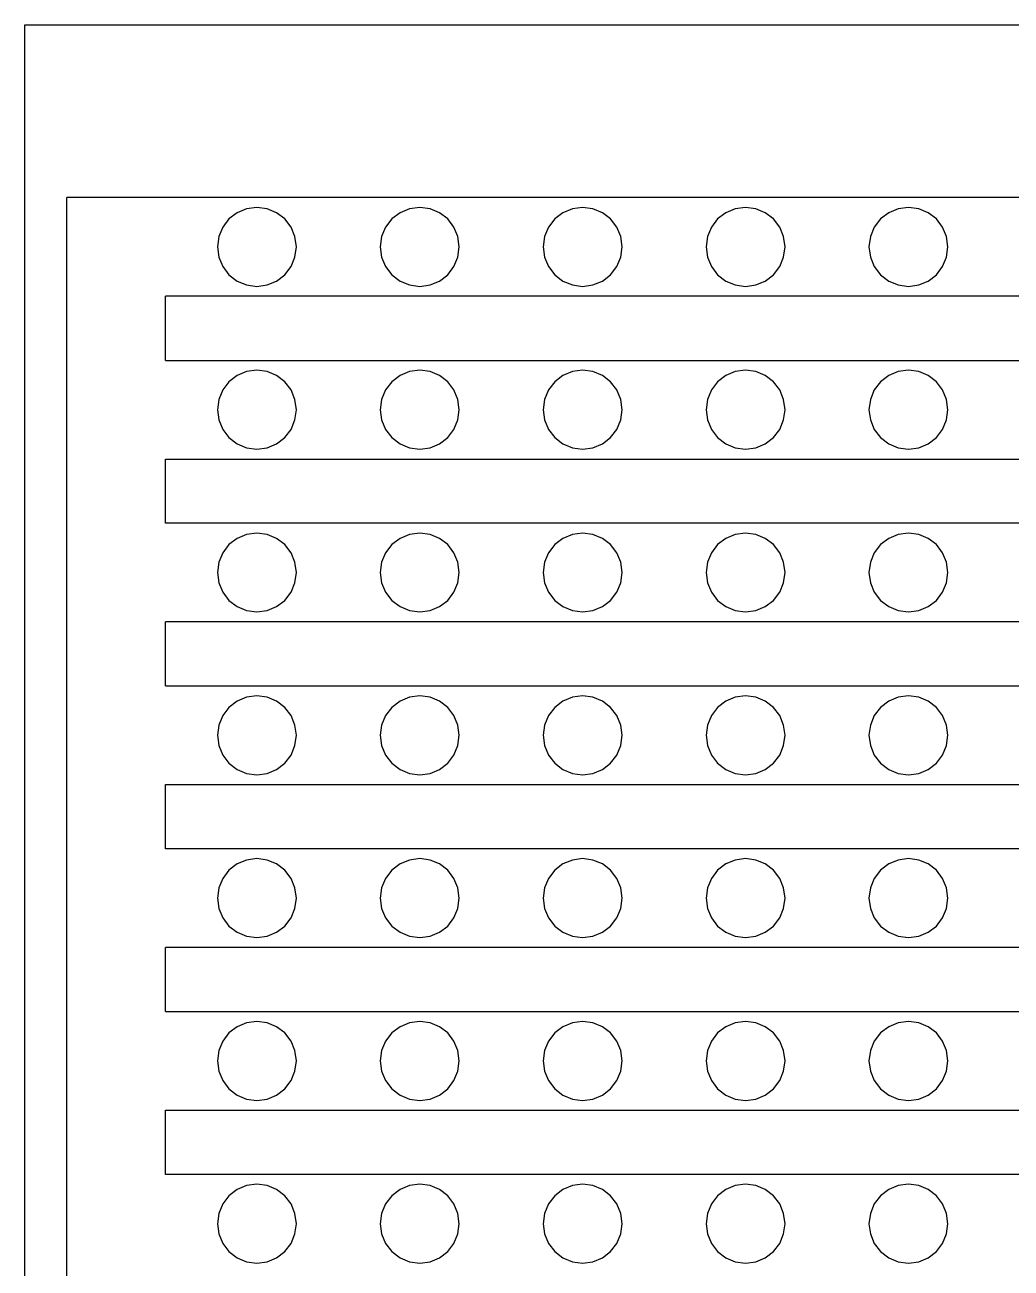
# Model space of a CAD drawing. Header units: metres. Extents: x 20 to 460, y 20 to 440.
# Drawn here: x 250 to 349.9, y 314 to 440 of the extents above; entities that cross this region are included whole.
import ezdxf

# ---------------------------------------------------------------- set-up
doc = ezdxf.new("R2010")
doc.units = ezdxf.units.M

msp = doc.modelspace()

# ---------------------------------------------------------------- linework, layer by layer
at = {"layer": 'Layer0'}
for p, q in [((250, 440), (460, 440)), ((250, 235.25), (250, 440)), ((264.25, 422.5), (254.25, 422.5)), ((254.25, 238.25), (254.25, 422.5)), ((455.75, 422.5), (264.25, 422.5)), ((271.5, 420.96), (270.67, 420.33)), ((272.46, 421.36), (271.5, 420.96)), ((273.5, 421.5), (272.46, 421.36)), ((274.54, 421.36), (273.5, 421.5)), ((275.5, 420.96), (274.54, 421.36)), ((276.33, 420.33), (275.5, 420.96)), ((288, 420.96), (287.17, 420.33)), ((288.96, 421.36), (288, 420.96)), ((290, 421.5), (288.96, 421.36)), ((291.04, 421.36), (290, 421.5)), ((292, 420.96), (291.04, 421.36)), ((292.83, 420.33), (292, 420.96)), ((304.5, 420.96), (303.67, 420.33)), ((305.46, 421.36), (304.5, 420.96)), ((306.5, 421.5), (305.46, 421.36)), ((307.54, 421.36), (306.5, 421.5)), ((308.5, 420.96), (307.54, 421.36)), ((309.33, 420.33), (308.5, 420.96)), ((321, 420.96), (320.17, 420.33)), ((321.96, 421.36), (321, 420.96)), ((323, 421.5), (321.96, 421.36)), ((324.04, 421.36), (323, 421.5)), ((325, 420.96), (324.04, 421.36)), ((325.83, 420.33), (325, 420.96)), ((337.5, 420.96), (336.67, 420.33)), ((338.46, 421.36), (337.5, 420.96)), ((339.5, 421.5), (338.46, 421.36)), ((340.54, 421.36), (339.5, 421.5)), ((341.5, 420.96), (340.54, 421.36)), ((342.33, 420.33), (341.5, 420.96)), ((270.67, 420.33), (270.04, 419.5)), ((276.96, 419.5), (276.33, 420.33)), ((287.17, 420.33), (286.54, 419.5)), ((293.46, 419.5), (292.83, 420.33)), ((303.67, 420.33), (303.04, 419.5)), ((309.96, 419.5), (309.33, 420.33)), ((320.17, 420.33), (319.54, 419.5)), ((326.46, 419.5), (325.83, 420.33)), ((336.67, 420.33), (336.04, 419.5)), ((342.96, 419.5), (342.33, 420.33)), ((269.64, 418.54), (269.5, 417.5)), ((270.04, 419.5), (269.64, 418.54)), ((277.36, 418.54), (276.96, 419.5)), ((277.5, 417.5), (277.36, 418.54)), ((286.14, 418.54), (286, 417.5)), ((286.54, 419.5), (286.14, 418.54)), ((293.86, 418.54), (293.46, 419.5)), ((294, 417.5), (293.86, 418.54)), ((302.64, 418.54), (302.5, 417.5)), ((303.04, 419.5), (302.64, 418.54)), ((310.36, 418.54), (309.96, 419.5)), ((310.5, 417.5), (310.36, 418.54)), ((319.14, 418.54), (319, 417.5)), ((319.54, 419.5), (319.14, 418.54)), ((326.86, 418.54), (326.46, 419.5)), ((327, 417.5), (326.86, 418.54)), ((335.64, 418.54), (335.5, 417.5)), ((336.04, 419.5), (335.64, 418.54)), ((343.36, 418.54), (342.96, 419.5)), ((343.5, 417.5), (343.36, 418.54)), ((269.5, 417.5), (269.64, 416.46)), ((277.36, 416.46), (277.5, 417.5)), ((286, 417.5), (286.14, 416.46)), ((293.86, 416.46), (294, 417.5)), ((302.5, 417.5), (302.64, 416.46)), ((310.36, 416.46), (310.5, 417.5)), ((319, 417.5), (319.14, 416.46)), ((326.86, 416.46), (327, 417.5)), ((335.5, 417.5), (335.64, 416.46)), ((343.36, 416.46), (343.5, 417.5)), ((269.64, 416.46), (270.04, 415.5)), ((276.96, 415.5), (277.36, 416.46)), ((286.14, 416.46), (286.54, 415.5)), ((293.46, 415.5), (293.86, 416.46)), ((302.64, 416.46), (303.04, 415.5)), ((309.96, 415.5), (310.36, 416.46)), ((319.14, 416.46), (319.54, 415.5)), ((326.46, 415.5), (326.86, 416.46)), ((335.64, 416.46), (336.04, 415.5)), ((342.96, 415.5), (343.36, 416.46)), ((270.04, 415.5), (270.67, 414.67)), ((270.67, 414.67), (271.5, 414.04)), ((275.5, 414.04), (276.33, 414.67)), ((276.33, 414.67), (276.96, 415.5)), ((286.54, 415.5), (287.17, 414.67)), ((287.17, 414.67), (288, 414.04)), ((292, 414.04), (292.83, 414.67)), ((292.83, 414.67), (293.46, 415.5)), ((303.04, 415.5), (303.67, 414.67)), ((303.67, 414.67), (304.5, 414.04)), ((308.5, 414.04), (309.33, 414.67)), ((309.33, 414.67), (309.96, 415.5)), ((319.54, 415.5), (320.17, 414.67)), ((320.17, 414.67), (321, 414.04)), ((325, 414.04), (325.83, 414.67)), ((325.83, 414.67), (326.46, 415.5)), ((336.04, 415.5), (336.67, 414.67)), ((336.67, 414.67), (337.5, 414.04)), ((341.5, 414.04), (342.33, 414.67)), ((342.33, 414.67), (342.96, 415.5)), ((271.5, 414.04), (272.46, 413.64)), ((272.46, 413.64), (273.5, 413.5)), ((273.5, 413.5), (274.54, 413.64)), ((274.54, 413.64), (275.5, 414.04)), ((288, 414.04), (288.96, 413.64)), ((288.96, 413.64), (290, 413.5)), ((290, 413.5), (291.04, 413.64)), ((291.04, 413.64), (292, 414.04)), ((304.5, 414.04), (305.46, 413.64)), ((305.46, 413.64), (306.5, 413.5)), ((306.5, 413.5), (307.54, 413.64)), ((307.54, 413.64), (308.5, 414.04)), ((321, 414.04), (321.96, 413.64)), ((321.96, 413.64), (323, 413.5)), ((323, 413.5), (324.04, 413.64)), ((324.04, 413.64), (325, 414.04)), ((337.5, 414.04), (338.46, 413.64)), ((338.46, 413.64), (339.5, 413.5)), ((339.5, 413.5), (340.54, 413.64)), ((340.54, 413.64), (341.5, 414.04)), ((445.75, 412.5), (264.25, 412.5)), ((264.25, 406), (264.25, 412.5)), ((264.25, 406), (445.75, 406)), ((271.5, 404.46), (270.67, 403.83)), ((272.46, 404.86), (271.5, 404.46)), ((273.5, 405), (272.46, 404.86)), ((274.54, 404.86), (273.5, 405)), ((275.5, 404.46), (274.54, 404.86)), ((276.33, 403.83), (275.5, 404.46)), ((288, 404.46), (287.17, 403.83)), ((288.96, 404.86), (288, 404.46)), ((290, 405), (288.96, 404.86)), ((291.04, 404.86), (290, 405)), ((292, 404.46), (291.04, 404.86)), ((292.83, 403.83), (292, 404.46)), ((304.5, 404.46), (303.67, 403.83)), ((305.46, 404.86), (304.5, 404.46)), ((306.5, 405), (305.46, 404.86)), ((307.54, 404.86), (306.5, 405)), ((308.5, 404.46), (307.54, 404.86)), ((309.33, 403.83), (308.5, 404.46)), ((321, 404.46), (320.17, 403.83)), ((321.96, 404.86), (321, 404.46)), ((323, 405), (321.96, 404.86)), ((324.04, 404.86), (323, 405)), ((325, 404.46), (324.04, 404.86)), ((325.83, 403.83), (325, 404.46)), ((337.5, 404.46), (336.67, 403.83)), ((338.46, 404.86), (337.5, 404.46)), ((339.5, 405), (338.46, 404.86)), ((340.54, 404.86), (339.5, 405)), ((341.5, 404.46), (340.54, 404.86)), ((342.33, 403.83), (341.5, 404.46)), ((270.67, 403.83), (270.04, 403)), ((276.96, 403), (276.33, 403.83)), ((287.17, 403.83), (286.54, 403)), ((293.46, 403), (292.83, 403.83)), ((303.67, 403.83), (303.04, 403)), ((309.96, 403), (309.33, 403.83)), ((320.17, 403.83), (319.54, 403)), ((326.46, 403), (325.83, 403.83)), ((336.67, 403.83), (336.04, 403)), ((342.96, 403), (342.33, 403.83)), ((269.64, 402.04), (269.5, 401)), ((270.04, 403), (269.64, 402.04)), ((277.36, 402.04), (276.96, 403)), ((277.5, 401), (277.36, 402.04)), ((286.14, 402.04), (286, 401)), ((286.54, 403), (286.14, 402.04)), ((293.86, 402.04), (293.46, 403)), ((294, 401), (293.86, 402.04)), ((302.64, 402.04), (302.5, 401)), ((303.04, 403), (302.64, 402.04)), ((310.36, 402.04), (309.96, 403)), ((310.5, 401), (310.36, 402.04)), ((319.14, 402.04), (319, 401)), ((319.54, 403), (319.14, 402.04)), ((326.86, 402.04), (326.46, 403)), ((327, 401), (326.86, 402.04)), ((335.64, 402.04), (335.5, 401)), ((336.04, 403), (335.64, 402.04)), ((343.36, 402.04), (342.96, 403)), ((343.5, 401), (343.36, 402.04)), ((269.5, 401), (269.64, 399.96)), ((277.36, 399.96), (277.5, 401)), ((286, 401), (286.14, 399.96)), ((293.86, 399.96), (294, 401)), ((302.5, 401), (302.64, 399.96)), ((310.36, 399.96), (310.5, 401)), ((319, 401), (319.14, 399.96)), ((326.86, 399.96), (327, 401)), ((335.5, 401), (335.64, 399.96)), ((343.36, 399.96), (343.5, 401)), ((269.64, 399.96), (270.04, 399)), ((276.96, 399), (277.36, 399.96)), ((286.14, 399.96), (286.54, 399)), ((293.46, 399), (293.86, 399.96)), ((302.64, 399.96), (303.04, 399)), ((309.96, 399), (310.36, 399.96)), ((319.14, 399.96), (319.54, 399)), ((326.46, 399), (326.86, 399.96)), ((335.64, 399.96), (336.04, 399)), ((342.96, 399), (343.36, 399.96)), ((270.04, 399), (270.67, 398.17)), ((270.67, 398.17), (271.5, 397.54)), ((275.5, 397.54), (276.33, 398.17)), ((276.33, 398.17), (276.96, 399)), ((286.54, 399), (287.17, 398.17)), ((287.17, 398.17), (288, 397.54)), ((292, 397.54), (292.83, 398.17)), ((292.83, 398.17), (293.46, 399)), ((303.04, 399), (303.67, 398.17)), ((303.67, 398.17), (304.5, 397.54)), ((308.5, 397.54), (309.33, 398.17)), ((309.33, 398.17), (309.96, 399)), ((319.54, 399), (320.17, 398.17)), ((320.17, 398.17), (321, 397.54)), ((325, 397.54), (325.83, 398.17)), ((325.83, 398.17), (326.46, 399)), ((336.04, 399), (336.67, 398.17)), ((336.67, 398.17), (337.5, 397.54)), ((341.5, 397.54), (342.33, 398.17)), ((342.33, 398.17), (342.96, 399)), ((271.5, 397.54), (272.46, 397.14)), ((272.46, 397.14), (273.5, 397)), ((273.5, 397), (274.54, 397.14)), ((274.54, 397.14), (275.5, 397.54)), ((288, 397.54), (288.96, 397.14)), ((288.96, 397.14), (290, 397)), ((290, 397), (291.04, 397.14)), ((291.04, 397.14), (292, 397.54)), ((304.5, 397.54), (305.46, 397.14)), ((305.46, 397.14), (306.5, 397)), ((306.5, 397), (307.54, 397.14)), ((307.54, 397.14), (308.5, 397.54)), ((321, 397.54), (321.96, 397.14)), ((321.96, 397.14), (323, 397)), ((323, 397), (324.04, 397.14)), ((324.04, 397.14), (325, 397.54)), ((337.5, 397.54), (338.46, 397.14)), ((338.46, 397.14), (339.5, 397)), ((339.5, 397), (340.54, 397.14)), ((340.54, 397.14), (341.5, 397.54)), ((264.25, 396), (455.75, 396)), ((264.25, 389.5), (264.25, 396)), ((455.75, 389.5), (264.25, 389.5)), ((272.46, 388.36), (271.5, 387.96)), ((273.5, 388.5), (272.46, 388.36)), ((274.54, 388.36), (273.5, 388.5)), ((275.5, 387.96), (274.54, 388.36)), ((288.96, 388.36), (288, 387.96)), ((290, 388.5), (288.96, 388.36)), ((291.04, 388.36), (290, 388.5)), ((292, 387.96), (291.04, 388.36)), ((305.46, 388.36), (304.5, 387.96)), ((306.5, 388.5), (305.46, 388.36)), ((307.54, 388.36), (306.5, 388.5)), ((308.5, 387.96), (307.54, 388.36)), ((321.96, 388.36), (321, 387.96)), ((323, 388.5), (321.96, 388.36)), ((324.04, 388.36), (323, 388.5)), ((325, 387.96), (324.04, 388.36)), ((338.46, 388.36), (337.5, 387.96)), ((339.5, 388.5), (338.46, 388.36)), ((340.54, 388.36), (339.5, 388.5)), ((341.5, 387.96), (340.54, 388.36)), ((270.67, 387.33), (270.04, 386.5)), ((271.5, 387.96), (270.67, 387.33)), ((276.33, 387.33), (275.5, 387.96)), ((276.96, 386.5), (276.33, 387.33)), ((287.17, 387.33), (286.54, 386.5)), ((288, 387.96), (287.17, 387.33)), ((292.83, 387.33), (292, 387.96)), ((293.46, 386.5), (292.83, 387.33)), ((303.67, 387.33), (303.04, 386.5)), ((304.5, 387.96), (303.67, 387.33)), ((309.33, 387.33), (308.5, 387.96)), ((309.96, 386.5), (309.33, 387.33)), ((320.17, 387.33), (319.54, 386.5)), ((321, 387.96), (320.17, 387.33)), ((325.83, 387.33), (325, 387.96)), ((326.46, 386.5), (325.83, 387.33)), ((336.67, 387.33), (336.04, 386.5)), ((337.5, 387.96), (336.67, 387.33)), ((342.33, 387.33), (341.5, 387.96)), ((342.96, 386.5), (342.33, 387.33)), ((270.04, 386.5), (269.64, 385.54)), ((277.36, 385.54), (276.96, 386.5)), ((286.54, 386.5), (286.14, 385.54)), ((293.86, 385.54), (293.46, 386.5)), ((303.04, 386.5), (302.64, 385.54)), ((310.36, 385.54), (309.96, 386.5)), ((319.54, 386.5), (319.14, 385.54)), ((326.86, 385.54), (326.46, 386.5)), ((336.04, 386.5), (335.64, 385.54)), ((343.36, 385.54), (342.96, 386.5)), ((269.64, 385.54), (269.5, 384.5)), ((269.5, 384.5), (269.64, 383.46)), ((277.5, 384.5), (277.36, 385.54)), ((277.36, 383.46), (277.5, 384.5)), ((286.14, 385.54), (286, 384.5)), ((286, 384.5), (286.14, 383.46)), ((294, 384.5), (293.86, 385.54)), ((293.86, 383.46), (294, 384.5)), ((302.64, 385.54), (302.5, 384.5)), ((302.5, 384.5), (302.64, 383.46)), ((310.5, 384.5), (310.36, 385.54)), ((310.36, 383.46), (310.5, 384.5)), ((319.14, 385.54), (319, 384.5)), ((319, 384.5), (319.14, 383.46)), ((327, 384.5), (326.86, 385.54)), ((326.86, 383.46), (327, 384.5)), ((335.64, 385.54), (335.5, 384.5)), ((335.5, 384.5), (335.64, 383.46)), ((343.5, 384.5), (343.36, 385.54)), ((343.36, 383.46), (343.5, 384.5)), ((269.64, 383.46), (270.04, 382.5)), ((276.96, 382.5), (277.36, 383.46)), ((286.14, 383.46), (286.54, 382.5)), ((293.46, 382.5), (293.86, 383.46)), ((302.64, 383.46), (303.04, 382.5)), ((309.96, 382.5), (310.36, 383.46)), ((319.14, 383.46), (319.54, 382.5)), ((326.46, 382.5), (326.86, 383.46)), ((335.64, 383.46), (336.04, 382.5)), ((342.96, 382.5), (343.36, 383.46)), ((270.04, 382.5), (270.67, 381.67)), ((276.33, 381.67), (276.96, 382.5)), ((286.54, 382.5), (287.17, 381.67)), ((292.83, 381.67), (293.46, 382.5)), ((303.04, 382.5), (303.67, 381.67)), ((309.33, 381.67), (309.96, 382.5)), ((319.54, 382.5), (320.17, 381.67)), ((325.83, 381.67), (326.46, 382.5)), ((336.04, 382.5), (336.67, 381.67)), ((342.33, 381.67), (342.96, 382.5)), ((270.67, 381.67), (271.5, 381.04)), ((271.5, 381.04), (272.46, 380.64)), ((272.46, 380.64), (273.5, 380.5)), ((273.5, 380.5), (274.54, 380.64)), ((274.54, 380.64), (275.5, 381.04)), ((275.5, 381.04), (276.33, 381.67)), ((287.17, 381.67), (288, 381.04)), ((288, 381.04), (288.96, 380.64)), ((288.96, 380.64), (290, 380.5)), ((290, 380.5), (291.04, 380.64)), ((291.04, 380.64), (292, 381.04)), ((292, 381.04), (292.83, 381.67)), ((303.67, 381.67), (304.5, 381.04)), ((304.5, 381.04), (305.46, 380.64)), ((305.46, 380.64), (306.5, 380.5)), ((306.5, 380.5), (307.54, 380.64)), ((307.54, 380.64), (308.5, 381.04)), ((308.5, 381.04), (309.33, 381.67)), ((320.17, 381.67), (321, 381.04)), ((321, 381.04), (321.96, 380.64)), ((321.96, 380.64), (323, 380.5)), ((323, 380.5), (324.04, 380.64)), ((324.04, 380.64), (325, 381.04)), ((325, 381.04), (325.83, 381.67)), ((336.67, 381.67), (337.5, 381.04)), ((337.5, 381.04), (338.46, 380.64)), ((338.46, 380.64), (339.5, 380.5)), ((339.5, 380.5), (340.54, 380.64)), ((340.54, 380.64), (341.5, 381.04)), ((341.5, 381.04), (342.33, 381.67)), ((445.75, 379.5), (264.25, 379.5)), ((264.25, 373), (264.25, 379.5)), ((264.25, 373), (445.75, 373)), ((272.46, 371.86), (271.5, 371.46)), ((273.5, 372), (272.46, 371.86)), ((274.54, 371.86), (273.5, 372)), ((275.5, 371.46), (274.54, 371.86)), ((288.96, 371.86), (288, 371.46)), ((290, 372), (288.96, 371.86)), ((291.04, 371.86), (290, 372)), ((292, 371.46), (291.04, 371.86)), ((305.46, 371.86), (304.5, 371.46)), ((306.5, 372), (305.46, 371.86)), ((307.54, 371.86), (306.5, 372)), ((308.5, 371.46), (307.54, 371.86)), ((321.96, 371.86), (321, 371.46)), ((323, 372), (321.96, 371.86)), ((324.04, 371.86), (323, 372)), ((325, 371.46), (324.04, 371.86)), ((338.46, 371.86), (337.5, 371.46)), ((339.5, 372), (338.46, 371.86)), ((340.54, 371.86), (339.5, 372)), ((341.5, 371.46), (340.54, 371.86)), ((270.67, 370.83), (270.04, 370)), ((271.5, 371.46), (270.67, 370.83)), ((276.33, 370.83), (275.5, 371.46)), ((276.96, 370), (276.33, 370.83)), ((287.17, 370.83), (286.54, 370)), ((288, 371.46), (287.17, 370.83)), ((292.83, 370.83), (292, 371.46)), ((293.46, 370), (292.83, 370.83)), ((303.67, 370.83), (303.04, 370)), ((304.5, 371.46), (303.67, 370.83)), ((309.33, 370.83), (308.5, 371.46)), ((309.96, 370), (309.33, 370.83)), ((320.17, 370.83), (319.54, 370)), ((321, 371.46), (320.17, 370.83)), ((325.83, 370.83), (325, 371.46)), ((326.46, 370), (325.83, 370.83)), ((336.67, 370.83), (336.04, 370)), ((337.5, 371.46), (336.67, 370.83)), ((342.33, 370.83), (341.5, 371.46)), ((342.96, 370), (342.33, 370.83)), ((270.04, 370), (269.64, 369.04)), ((277.36, 369.04), (276.96, 370)), ((286.54, 370), (286.14, 369.04)), ((293.86, 369.04), (293.46, 370)), ((303.04, 370), (302.64, 369.04)), ((310.36, 369.04), (309.96, 370)), ((319.54, 370), (319.14, 369.04)), ((326.86, 369.04), (326.46, 370)), ((336.04, 370), (335.64, 369.04)), ((343.36, 369.04), (342.96, 370)), ((269.64, 369.04), (269.5, 368)), ((269.5, 368), (269.64, 366.96)), ((277.5, 368), (277.36, 369.04)), ((277.36, 366.96), (277.5, 368)), ((286.14, 369.04), (286, 368)), ((286, 368), (286.14, 366.96)), ((294, 368), (293.86, 369.04)), ((293.86, 366.96), (294, 368)), ((302.64, 369.04), (302.5, 368)), ((302.5, 368), (302.64, 366.96)), ((310.5, 368), (310.36, 369.04)), ((310.36, 366.96), (310.5, 368)), ((319.14, 369.04), (319, 368)), ((319, 368), (319.14, 366.96)), ((327, 368), (326.86, 369.04)), ((326.86, 366.96), (327, 368)), ((335.64, 369.04), (335.5, 368)), ((335.5, 368), (335.64, 366.96)), ((343.5, 368), (343.36, 369.04)), ((343.36, 366.96), (343.5, 368)), ((269.64, 366.96), (270.04, 366)), ((276.96, 366), (277.36, 366.96)), ((286.14, 366.96), (286.54, 366)), ((293.46, 366), (293.86, 366.96)), ((302.64, 366.96), (303.04, 366)), ((309.96, 366), (310.36, 366.96)), ((319.14, 366.96), (319.54, 366)), ((326.46, 366), (326.86, 366.96)), ((335.64, 366.96), (336.04, 366)), ((342.96, 366), (343.36, 366.96)), ((270.04, 366), (270.67, 365.17)), ((276.33, 365.17), (276.96, 366)), ((286.54, 366), (287.17, 365.17)), ((292.83, 365.17), (293.46, 366)), ((303.04, 366), (303.67, 365.17)), ((309.33, 365.17), (309.96, 366)), ((319.54, 366), (320.17, 365.17)), ((325.83, 365.17), (326.46, 366)), ((336.04, 366), (336.67, 365.17)), ((342.33, 365.17), (342.96, 366)), ((270.67, 365.17), (271.5, 364.54)), ((271.5, 364.54), (272.46, 364.14)), ((274.54, 364.14), (275.5, 364.54)), ((275.5, 364.54), (276.33, 365.17)), ((287.17, 365.17), (288, 364.54)), ((288, 364.54), (288.96, 364.14)), ((291.04, 364.14), (292, 364.54)), ((292, 364.54), (292.83, 365.17)), ((303.67, 365.17), (304.5, 364.54)), ((304.5, 364.54), (305.46, 364.14)), ((307.54, 364.14), (308.5, 364.54)), ((308.5, 364.54), (309.33, 365.17)), ((320.17, 365.17), (321, 364.54)), ((321, 364.54), (321.96, 364.14)), ((324.04, 364.14), (325, 364.54)), ((325, 364.54), (325.83, 365.17)), ((336.67, 365.17), (337.5, 364.54)), ((337.5, 364.54), (338.46, 364.14)), ((340.54, 364.14), (341.5, 364.54)), ((341.5, 364.54), (342.33, 365.17)), ((264.25, 363), (455.75, 363)), ((264.25, 356.5), (264.25, 363)), ((272.46, 364.14), (273.5, 364)), ((273.5, 364), (274.54, 364.14)), ((288.96, 364.14), (290, 364)), ((290, 364), (291.04, 364.14)), ((305.46, 364.14), (306.5, 364)), ((306.5, 364), (307.54, 364.14)), ((321.96, 364.14), (323, 364)), ((323, 364), (324.04, 364.14)), ((338.46, 364.14), (339.5, 364)), ((339.5, 364), (340.54, 364.14)), ((455.75, 356.5), (264.25, 356.5)), ((272.46, 355.36), (271.5, 354.96)), ((273.5, 355.5), (272.46, 355.36)), ((274.54, 355.36), (273.5, 355.5)), ((275.5, 354.96), (274.54, 355.36)), ((288.96, 355.36), (288, 354.96)), ((290, 355.5), (288.96, 355.36)), ((291.04, 355.36), (290, 355.5)), ((292, 354.96), (291.04, 355.36)), ((305.46, 355.36), (304.5, 354.96)), ((306.5, 355.5), (305.46, 355.36)), ((307.54, 355.36), (306.5, 355.5)), ((308.5, 354.96), (307.54, 355.36)), ((321.96, 355.36), (321, 354.96)), ((323, 355.5), (321.96, 355.36)), ((324.04, 355.36), (323, 355.5)), ((325, 354.96), (324.04, 355.36)), ((338.46, 355.36), (337.5, 354.96)), ((339.5, 355.5), (338.46, 355.36)), ((340.54, 355.36), (339.5, 355.5)), ((341.5, 354.96), (340.54, 355.36)), ((270.67, 354.33), (270.04, 353.5)), ((271.5, 354.96), (270.67, 354.33)), ((276.33, 354.33), (275.5, 354.96)), ((276.96, 353.5), (276.33, 354.33)), ((287.17, 354.33), (286.54, 353.5)), ((288, 354.96), (287.17, 354.33)), ((292.83, 354.33), (292, 354.96)), ((293.46, 353.5), (292.83, 354.33)), ((303.67, 354.33), (303.04, 353.5)), ((304.5, 354.96), (303.67, 354.33)), ((309.33, 354.33), (308.5, 354.96)), ((309.96, 353.5), (309.33, 354.33)), ((320.17, 354.33), (319.54, 353.5)), ((321, 354.96), (320.17, 354.33)), ((325.83, 354.33), (325, 354.96)), ((326.46, 353.5), (325.83, 354.33)), ((336.67, 354.33), (336.04, 353.5)), ((337.5, 354.96), (336.67, 354.33)), ((342.33, 354.33), (341.5, 354.96)), ((342.96, 353.5), (342.33, 354.33)), ((270.04, 353.5), (269.64, 352.54)), ((277.36, 352.54), (276.96, 353.5)), ((286.54, 353.5), (286.14, 352.54)), ((293.86, 352.54), (293.46, 353.5)), ((303.04, 353.5), (302.64, 352.54)), ((310.36, 352.54), (309.96, 353.5)), ((319.54, 353.5), (319.14, 352.54)), ((326.86, 352.54), (326.46, 353.5)), ((336.04, 353.5), (335.64, 352.54)), ((343.36, 352.54), (342.96, 353.5)), ((269.64, 352.54), (269.5, 351.5)), ((277.5, 351.5), (277.36, 352.54)), ((286.14, 352.54), (286, 351.5)), ((294, 351.5), (293.86, 352.54)), ((302.64, 352.54), (302.5, 351.5)), ((310.5, 351.5), (310.36, 352.54)), ((319.14, 352.54), (319, 351.5)), ((327, 351.5), (326.86, 352.54)), ((335.64, 352.54), (335.5, 351.5)), ((343.5, 351.5), (343.36, 352.54)), ((269.5, 351.5), (269.64, 350.46)), ((269.64, 350.46), (270.04, 349.5)), ((276.96, 349.5), (277.36, 350.46)), ((277.36, 350.46), (277.5, 351.5)), ((286, 351.5), (286.14, 350.46)), ((286.14, 350.46), (286.54, 349.5)), ((293.46, 349.5), (293.86, 350.46)), ((293.86, 350.46), (294, 351.5)), ((302.5, 351.5), (302.64, 350.46)), ((302.64, 350.46), (303.04, 349.5)), ((309.96, 349.5), (310.36, 350.46)), ((310.36, 350.46), (310.5, 351.5)), ((319, 351.5), (319.14, 350.46)), ((319.14, 350.46), (319.54, 349.5)), ((326.46, 349.5), (326.86, 350.46)), ((326.86, 350.46), (327, 351.5)), ((335.5, 351.5), (335.64, 350.46)), ((335.64, 350.46), (336.04, 349.5)), ((342.96, 349.5), (343.36, 350.46)), ((343.36, 350.46), (343.5, 351.5)), ((270.04, 349.5), (270.67, 348.67)), ((276.33, 348.67), (276.96, 349.5)), ((286.54, 349.5), (287.17, 348.67)), ((292.83, 348.67), (293.46, 349.5)), ((303.04, 349.5), (303.67, 348.67)), ((309.33, 348.67), (309.96, 349.5)), ((319.54, 349.5), (320.17, 348.67)), ((325.83, 348.67), (326.46, 349.5)), ((336.04, 349.5), (336.67, 348.67)), ((342.33, 348.67), (342.96, 349.5)), ((270.67, 348.67), (271.5, 348.04)), ((271.5, 348.04), (272.46, 347.64)), ((274.54, 347.64), (275.5, 348.04)), ((275.5, 348.04), (276.33, 348.67)), ((287.17, 348.67), (288, 348.04)), ((288, 348.04), (288.96, 347.64)), ((291.04, 347.64), (292, 348.04)), ((292, 348.04), (292.83, 348.67)), ((303.67, 348.67), (304.5, 348.04)), ((304.5, 348.04), (305.46, 347.64)), ((307.54, 347.64), (308.5, 348.04)), ((308.5, 348.04), (309.33, 348.67)), ((320.17, 348.67), (321, 348.04)), ((321, 348.04), (321.96, 347.64)), ((324.04, 347.64), (325, 348.04)), ((325, 348.04), (325.83, 348.67)), ((336.67, 348.67), (337.5, 348.04)), ((337.5, 348.04), (338.46, 347.64)), ((340.54, 347.64), (341.5, 348.04)), ((341.5, 348.04), (342.33, 348.67)), ((445.75, 346.5), (264.25, 346.5)), ((264.25, 340), (264.25, 346.5)), ((272.46, 347.64), (273.5, 347.5)), ((273.5, 347.5), (274.54, 347.64)), ((288.96, 347.64), (290, 347.5)), ((290, 347.5), (291.04, 347.64)), ((305.46, 347.64), (306.5, 347.5)), ((306.5, 347.5), (307.54, 347.64)), ((321.96, 347.64), (323, 347.5)), ((323, 347.5), (324.04, 347.64)), ((338.46, 347.64), (339.5, 347.5)), ((339.5, 347.5), (340.54, 347.64)), ((264.25, 340), (445.75, 340)), ((273.5, 339), (272.46, 338.86)), ((274.54, 338.86), (273.5, 339)), ((290, 339), (288.96, 338.86)), ((291.04, 338.86), (290, 339)), ((306.5, 339), (305.46, 338.86)), ((307.54, 338.86), (306.5, 339)), ((323, 339), (321.96, 338.86)), ((324.04, 338.86), (323, 339)), ((339.5, 339), (338.46, 338.86)), ((340.54, 338.86), (339.5, 339)), ((270.67, 337.83), (270.04, 337)), ((271.5, 338.46), (270.67, 337.83)), ((272.46, 338.86), (271.5, 338.46)), ((275.5, 338.46), (274.54, 338.86)), ((276.33, 337.83), (275.5, 338.46)), ((276.96, 337), (276.33, 337.83)), ((287.17, 337.83), (286.54, 337)), ((288, 338.46), (287.17, 337.83)), ((288.96, 338.86), (288, 338.46)), ((292, 338.46), (291.04, 338.86)), ((292.83, 337.83), (292, 338.46)), ((293.46, 337), (292.83, 337.83)), ((303.67, 337.83), (303.04, 337)), ((304.5, 338.46), (303.67, 337.83)), ((305.46, 338.86), (304.5, 338.46)), ((308.5, 338.46), (307.54, 338.86)), ((309.33, 337.83), (308.5, 338.46)), ((309.96, 337), (309.33, 337.83)), ((320.17, 337.83), (319.54, 337)), ((321, 338.46), (320.17, 337.83)), ((321.96, 338.86), (321, 338.46)), ((325, 338.46), (324.04, 338.86)), ((325.83, 337.83), (325, 338.46)), ((326.46, 337), (325.83, 337.83)), ((336.67, 337.83), (336.04, 337)), ((337.5, 338.46), (336.67, 337.83)), ((338.46, 338.86), (337.5, 338.46)), ((341.5, 338.46), (340.54, 338.86)), ((342.33, 337.83), (341.5, 338.46)), ((342.96, 337), (342.33, 337.83)), ((270.04, 337), (269.64, 336.04)), ((277.36, 336.04), (276.96, 337)), ((286.54, 337), (286.14, 336.04)), ((293.86, 336.04), (293.46, 337)), ((303.04, 337), (302.64, 336.04)), ((310.36, 336.04), (309.96, 337)), ((319.54, 337), (319.14, 336.04)), ((326.86, 336.04), (326.46, 337)), ((336.04, 337), (335.64, 336.04)), ((343.36, 336.04), (342.96, 337)), ((269.64, 336.04), (269.5, 335)), ((277.5, 335), (277.36, 336.04)), ((286.14, 336.04), (286, 335)), ((294, 335), (293.86, 336.04)), ((302.64, 336.04), (302.5, 335)), ((310.5, 335), (310.36, 336.04)), ((319.14, 336.04), (319, 335)), ((327, 335), (326.86, 336.04)), ((335.64, 336.04), (335.5, 335)), ((343.5, 335), (343.36, 336.04)), ((269.5, 335), (269.64, 333.96)), ((269.64, 333.96), (270.04, 333)), ((276.96, 333), (277.36, 333.96)), ((277.36, 333.96), (277.5, 335)), ((286, 335), (286.14, 333.96)), ((286.14, 333.96), (286.54, 333)), ((293.46, 333), (293.86, 333.96)), ((293.86, 333.96), (294, 335)), ((302.5, 335), (302.64, 333.96)), ((302.64, 333.96), (303.04, 333)), ((309.96, 333), (310.36, 333.96)), ((310.36, 333.96), (310.5, 335)), ((319, 335), (319.14, 333.96)), ((319.14, 333.96), (319.54, 333)), ((326.46, 333), (326.86, 333.96)), ((326.86, 333.96), (327, 335)), ((335.5, 335), (335.64, 333.96)), ((335.64, 333.96), (336.04, 333)), ((342.96, 333), (343.36, 333.96)), ((343.36, 333.96), (343.5, 335)), ((270.04, 333), (270.67, 332.17)), ((276.33, 332.17), (276.96, 333)), ((286.54, 333), (287.17, 332.17)), ((292.83, 332.17), (293.46, 333)), ((303.04, 333), (303.67, 332.17)), ((309.33, 332.17), (309.96, 333)), ((319.54, 333), (320.17, 332.17)), ((325.83, 332.17), (326.46, 333)), ((336.04, 333), (336.67, 332.17)), ((342.33, 332.17), (342.96, 333)), ((270.67, 332.17), (271.5, 331.54)), ((271.5, 331.54), (272.46, 331.14)), ((274.54, 331.14), (275.5, 331.54)), ((275.5, 331.54), (276.33, 332.17)), ((287.17, 332.17), (288, 331.54)), ((288, 331.54), (288.96, 331.14)), ((291.04, 331.14), (292, 331.54)), ((292, 331.54), (292.83, 332.17)), ((303.67, 332.17), (304.5, 331.54)), ((304.5, 331.54), (305.46, 331.14)), ((307.54, 331.14), (308.5, 331.54)), ((308.5, 331.54), (309.33, 332.17)), ((320.17, 332.17), (321, 331.54)), ((321, 331.54), (321.96, 331.14)), ((324.04, 331.14), (325, 331.54)), ((325, 331.54), (325.83, 332.17)), ((336.67, 332.17), (337.5, 331.54)), ((337.5, 331.54), (338.46, 331.14)), ((340.54, 331.14), (341.5, 331.54)), ((341.5, 331.54), (342.33, 332.17)), ((272.46, 331.14), (273.5, 331)), ((273.5, 331), (274.54, 331.14)), ((288.96, 331.14), (290, 331)), ((290, 331), (291.04, 331.14)), ((305.46, 331.14), (306.5, 331)), ((306.5, 331), (307.54, 331.14)), ((321.96, 331.14), (323, 331)), ((323, 331), (324.04, 331.14)), ((338.46, 331.14), (339.5, 331)), ((339.5, 331), (340.54, 331.14)), ((264.25, 330), (455.75, 330)), ((264.25, 323.5), (264.25, 330)), ((455.75, 323.5), (264.25, 323.5)), ((270.67, 321.33), (270.04, 320.5)), ((271.5, 321.96), (270.67, 321.33)), ((272.46, 322.36), (271.5, 321.96)), ((273.5, 322.5), (272.46, 322.36)), ((274.54, 322.36), (273.5, 322.5)), ((275.5, 321.96), (274.54, 322.36)), ((276.33, 321.33), (275.5, 321.96)), ((276.96, 320.5), (276.33, 321.33)), ((287.17, 321.33), (286.54, 320.5)), ((288, 321.96), (287.17, 321.33)), ((288.96, 322.36), (288, 321.96)), ((290, 322.5), (288.96, 322.36)), ((291.04, 322.36), (290, 322.5)), ((292, 321.96), (291.04, 322.36)), ((292.83, 321.33), (292, 321.96)), ((293.46, 320.5), (292.83, 321.33)), ((303.67, 321.33), (303.04, 320.5)), ((304.5, 321.96), (303.67, 321.33)), ((305.46, 322.36), (304.5, 321.96)), ((306.5, 322.5), (305.46, 322.36)), ((307.54, 322.36), (306.5, 322.5)), ((308.5, 321.96), (307.54, 322.36)), ((309.33, 321.33), (308.5, 321.96)), ((309.96, 320.5), (309.33, 321.33)), ((320.17, 321.33), (319.54, 320.5)), ((321, 321.96), (320.17, 321.33)), ((321.96, 322.36), (321, 321.96)), ((323, 322.5), (321.96, 322.36)), ((324.04, 322.36), (323, 322.5)), ((325, 321.96), (324.04, 322.36)), ((325.83, 321.33), (325, 321.96)), ((326.46, 320.5), (325.83, 321.33)), ((336.67, 321.33), (336.04, 320.5)), ((337.5, 321.96), (336.67, 321.33)), ((338.46, 322.36), (337.5, 321.96)), ((339.5, 322.5), (338.46, 322.36)), ((340.54, 322.36), (339.5, 322.5)), ((341.5, 321.96), (340.54, 322.36)), ((342.33, 321.33), (341.5, 321.96)), ((342.96, 320.5), (342.33, 321.33)), ((270.04, 320.5), (269.64, 319.54)), ((277.36, 319.54), (276.96, 320.5)), ((286.54, 320.5), (286.14, 319.54)), ((293.86, 319.54), (293.46, 320.5)), ((303.04, 320.5), (302.64, 319.54)), ((310.36, 319.54), (309.96, 320.5)), ((319.54, 320.5), (319.14, 319.54)), ((326.86, 319.54), (326.46, 320.5)), ((336.04, 320.5), (335.64, 319.54)), ((343.36, 319.54), (342.96, 320.5)), ((269.64, 319.54), (269.5, 318.5)), ((277.5, 318.5), (277.36, 319.54)), ((286.14, 319.54), (286, 318.5)), ((294, 318.5), (293.86, 319.54)), ((302.64, 319.54), (302.5, 318.5)), ((310.5, 318.5), (310.36, 319.54)), ((319.14, 319.54), (319, 318.5)), ((327, 318.5), (326.86, 319.54)), ((335.64, 319.54), (335.5, 318.5)), ((343.5, 318.5), (343.36, 319.54)), ((269.5, 318.5), (269.64, 317.46)), ((277.36, 317.46), (277.5, 318.5)), ((286, 318.5), (286.14, 317.46)), ((293.86, 317.46), (294, 318.5)), ((302.5, 318.5), (302.64, 317.46)), ((310.36, 317.46), (310.5, 318.5)), ((319, 318.5), (319.14, 317.46)), ((326.86, 317.46), (327, 318.5)), ((335.5, 318.5), (335.64, 317.46)), ((343.36, 317.46), (343.5, 318.5)), ((269.64, 317.46), (270.04, 316.5)), ((270.04, 316.5), (270.67, 315.67)), ((276.33, 315.67), (276.96, 316.5)), ((276.96, 316.5), (277.36, 317.46)), ((286.14, 317.46), (286.54, 316.5)), ((286.54, 316.5), (287.17, 315.67)), ((292.83, 315.67), (293.46, 316.5)), ((293.46, 316.5), (293.86, 317.46)), ((302.64, 317.46), (303.04, 316.5)), ((303.04, 316.5), (303.67, 315.67)), ((309.33, 315.67), (309.96, 316.5)), ((309.96, 316.5), (310.36, 317.46)), ((319.14, 317.46), (319.54, 316.5)), ((319.54, 316.5), (320.17, 315.67)), ((325.83, 315.67), (326.46, 316.5)), ((326.46, 316.5), (326.86, 317.46)), ((335.64, 317.46), (336.04, 316.5)), ((336.04, 316.5), (336.67, 315.67)), ((342.33, 315.67), (342.96, 316.5)), ((342.96, 316.5), (343.36, 317.46)), ((270.67, 315.67), (271.5, 315.04)), ((271.5, 315.04), (272.46, 314.64)), ((274.54, 314.64), (275.5, 315.04)), ((275.5, 315.04), (276.33, 315.67)), ((287.17, 315.67), (288, 315.04)), ((288, 315.04), (288.96, 314.64)), ((291.04, 314.64), (292, 315.04)), ((292, 315.04), (292.83, 315.67)), ((303.67, 315.67), (304.5, 315.04)), ((304.5, 315.04), (305.46, 314.64)), ((307.54, 314.64), (308.5, 315.04)), ((308.5, 315.04), (309.33, 315.67)), ((320.17, 315.67), (321, 315.04)), ((321, 315.04), (321.96, 314.64)), ((324.04, 314.64), (325, 315.04)), ((325, 315.04), (325.83, 315.67)), ((336.67, 315.67), (337.5, 315.04)), ((337.5, 315.04), (338.46, 314.64)), ((340.54, 314.64), (341.5, 315.04)), ((341.5, 315.04), (342.33, 315.67)), ((272.46, 314.64), (273.5, 314.5)), ((273.5, 314.5), (274.54, 314.64)), ((288.96, 314.64), (290, 314.5)), ((290, 314.5), (291.04, 314.64)), ((305.46, 314.64), (306.5, 314.5)), ((306.5, 314.5), (307.54, 314.64)), ((321.96, 314.64), (323, 314.5)), ((323, 314.5), (324.04, 314.64)), ((338.46, 314.64), (339.5, 314.5)), ((339.5, 314.5), (340.54, 314.64))]:
    msp.add_line(p, q, dxfattribs=at)

doc.saveas('drawing.dxf')
